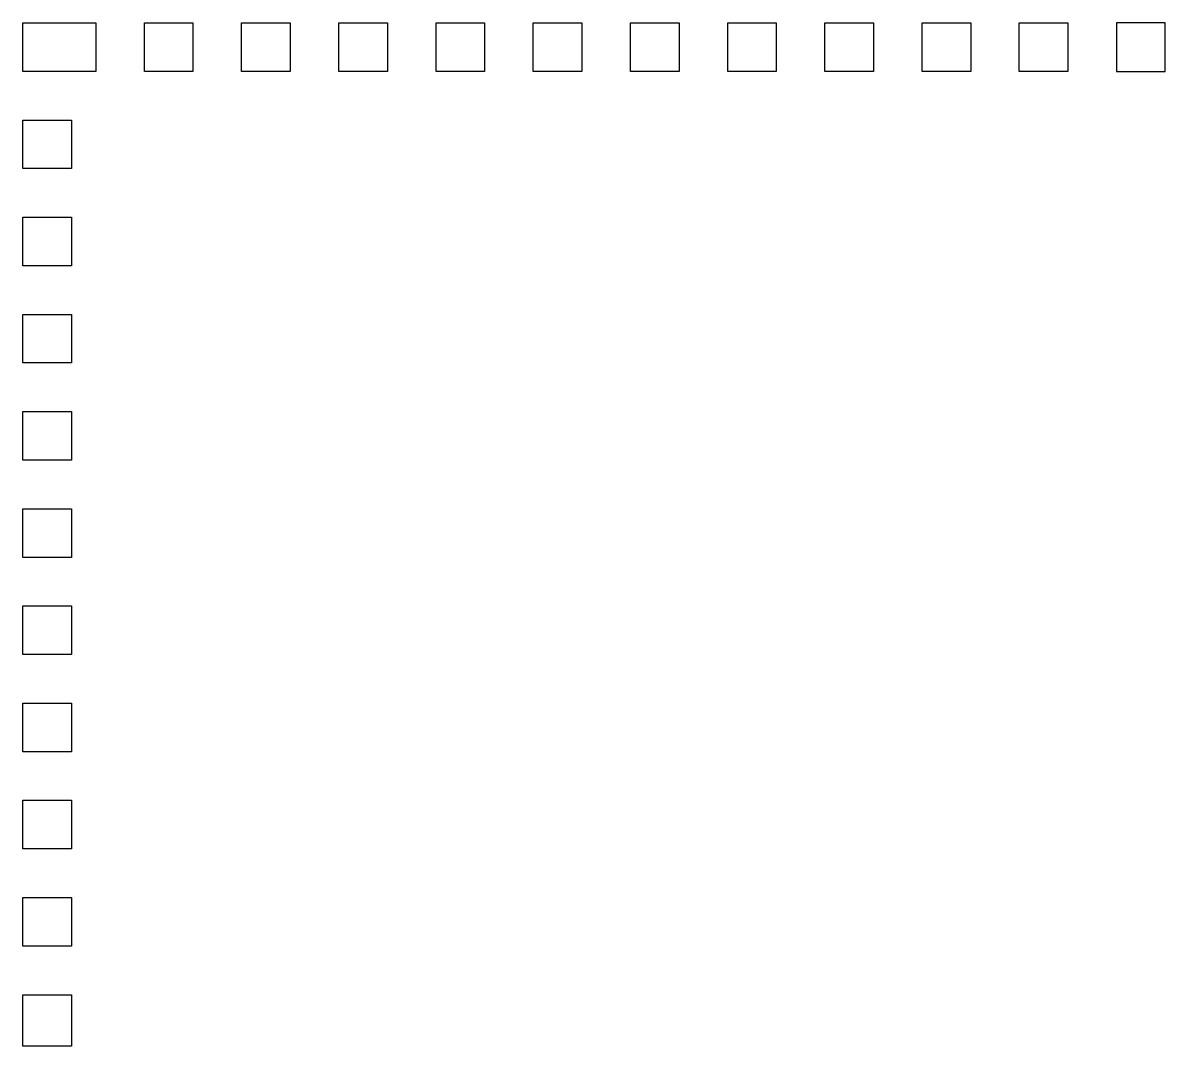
# Model space of a CAD drawing. Header units: inches. Extents: x 2228 to 2698, y 142 to 563.
import ezdxf

# ---------------------------------------------------------------- set-up
doc = ezdxf.new("R2010")
doc.units = ezdxf.units.IN
doc.header["$MEASUREMENT"] = 0
doc.layers.add('Layer1', color=7, linetype='Continuous')

msp = doc.modelspace()

# ---------------------------------------------------------------- linework, layer by layer
at = {"layer": 'Layer1', "color": 4, "linetype": 'Continuous'}
for points in [[(2227.85, 563.44), (2257.85, 563.44), (2257.85, 543.44), (2227.85, 543.44), (2227.85, 563.44)], [(2277.85, 563.44), (2297.85, 563.44), (2297.85, 543.44), (2277.85, 543.44), (2277.85, 563.44)], [(2317.85, 563.44), (2337.85, 563.44), (2337.85, 543.44), (2317.85, 543.44), (2317.85, 563.44)], [(2357.85, 563.44), (2377.85, 563.44), (2377.85, 543.44), (2357.85, 543.44), (2357.85, 563.44)], [(2397.85, 563.44), (2417.85, 563.44), (2417.85, 543.44), (2397.85, 543.44), (2397.85, 563.44)], [(2437.85, 563.44), (2457.85, 563.44), (2457.85, 543.44), (2437.85, 543.44), (2437.85, 563.44)], [(2477.85, 563.44), (2497.85, 563.44), (2497.85, 543.44), (2477.85, 543.44), (2477.85, 563.44)], [(2517.85, 563.44), (2537.85, 563.44), (2537.85, 543.44), (2517.85, 543.44), (2517.85, 563.44)], [(2557.85, 563.44), (2577.85, 563.44), (2577.85, 543.44), (2557.85, 543.44), (2557.85, 563.44)], [(2597.85, 563.44), (2617.85, 563.44), (2617.85, 543.44), (2597.85, 543.44), (2597.85, 563.44)], [(2637.85, 563.44), (2657.85, 563.44), (2657.85, 543.44), (2637.85, 543.44), (2637.85, 563.44)], [(2677.85, 563.44), (2677.85, 543.44), (2697.85, 543.44), (2697.85, 563.44), (2677.85, 563.44)], [(2227.85, 523.44), (2247.85, 523.44), (2247.85, 503.44), (2227.85, 503.44), (2227.85, 523.44)], [(2227.85, 483.44), (2247.85, 483.44), (2247.85, 463.44), (2227.85, 463.44), (2227.85, 483.44)], [(2227.85, 443.44), (2247.85, 443.44), (2247.85, 423.44), (2227.85, 423.44), (2227.85, 443.44)], [(2227.85, 403.44), (2247.85, 403.44), (2247.85, 383.44), (2227.85, 383.44), (2227.85, 403.44)], [(2227.85, 363.44), (2247.85, 363.44), (2247.85, 343.44), (2227.85, 343.44), (2227.85, 363.44)], [(2227.85, 323.44), (2247.85, 323.44), (2247.85, 303.44), (2227.85, 303.44), (2227.85, 323.44)], [(2227.85, 283.44), (2247.85, 283.44), (2247.85, 263.44), (2227.85, 263.44), (2227.85, 283.44)], [(2227.85, 243.44), (2247.85, 243.44), (2247.85, 223.44), (2227.85, 223.44), (2227.85, 243.44)], [(2227.85, 203.44), (2247.85, 203.44), (2247.85, 183.44), (2227.85, 183.44), (2227.85, 203.44)], [(2227.85, 163.44), (2247.85, 163.44), (2247.85, 142.25), (2227.85, 142.25), (2227.85, 163.44)]]:
    msp.add_lwpolyline(points, dxfattribs=at)

doc.saveas('drawing.dxf')
